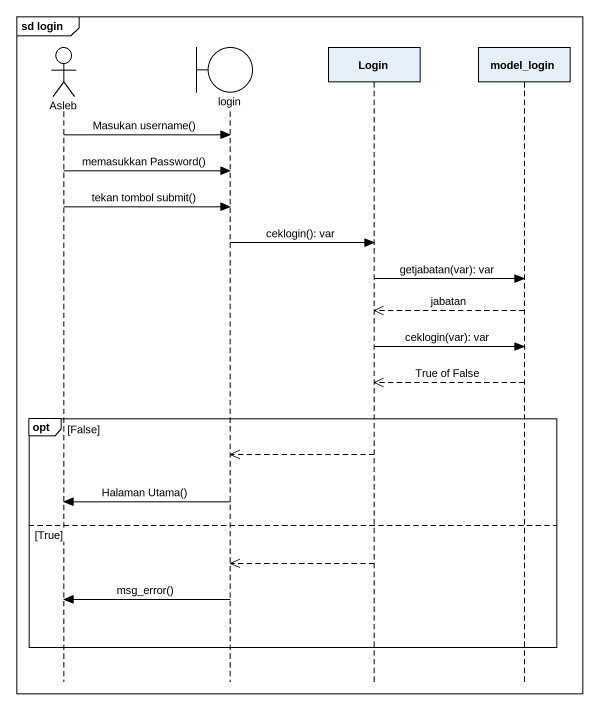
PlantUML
@startuml
mainframe sd login
hide footbox
actor Asleb
boundary login
participant Login
participant model_login

Asleb -> login : Masukan username()
Asleb -> login : memasukkan Password()
Asleb -> login : tekan tombol submit()
login -> Login : ceklogin(): var
Login -> model_login : getjabatan(var): var
model_login -->> Login : jabatan
Login -> model_login : ceklogin(var): var
model_login -->> Login : True of False
opt False
  Login -->> login
  login -> Asleb : Halaman Utama()
else True
  Login -->> login
  login -> Asleb : msg_error()
end
@enduml
